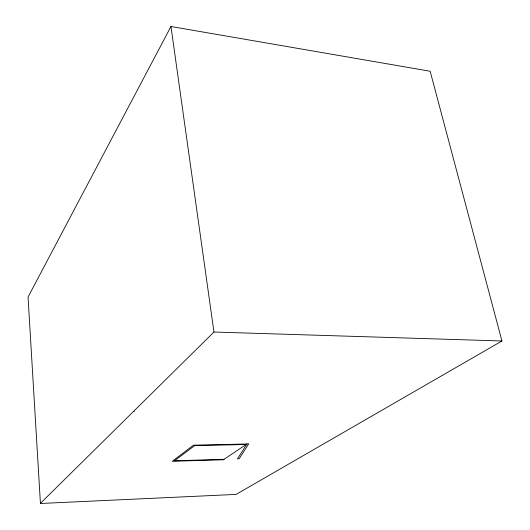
<?xml version="1.0" encoding="UTF-8"?>
<svg xmlns="http://www.w3.org/2000/svg" width="530" height="530" viewBox="0 0 530 530"><rect width="100%" height="100%" fill="white"/><g stroke="black" fill="none" stroke-linecap="round" stroke-linejoin="round"><path stroke-width="0.79" d="M501.95 340.982L213.954 332.025L40.26 503.5L236.108 494.404L501.95 340.982L430.155 71.239L170.958 26.5L28.05 297.065L40.426 503.341M194.583 445.664L174.463 460.789L224.15 459.298M223.349 459.768L246.9 443.981L248.742 443.809L239.202 458.695L237.46 458.867L246.9 443.981L193.523 445.173L172.283 461.285L223.448 459.768M194.517 445.637L246.132 444.498M133.454 411.499L134.249 411.492M170.958 26.5L213.954 332.025"/></g></svg>
